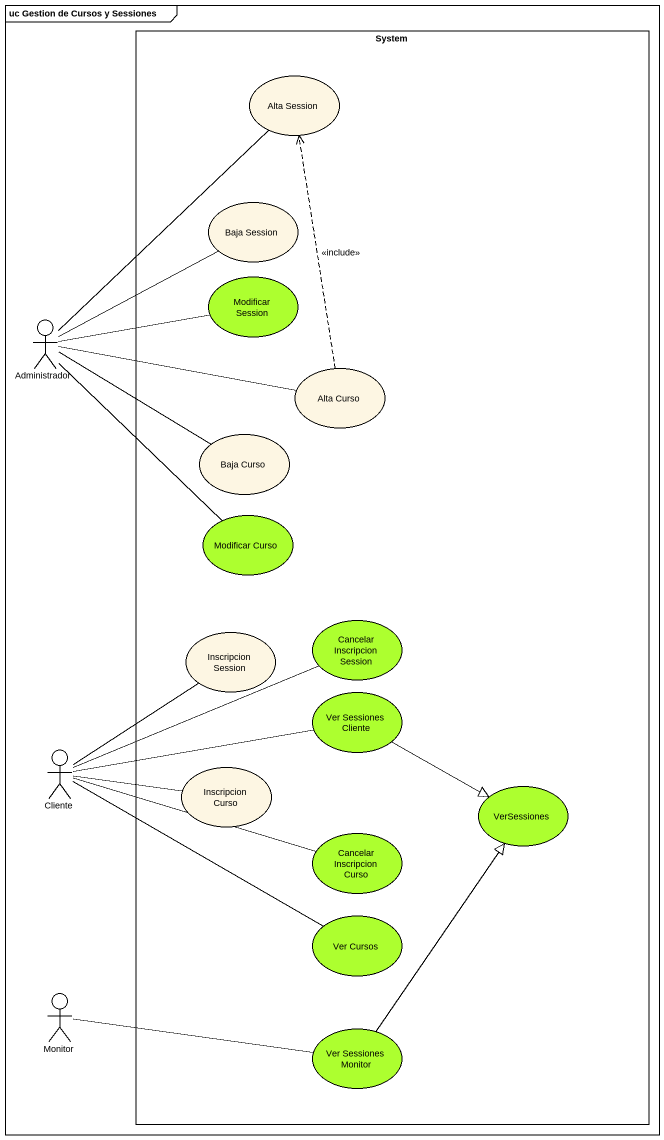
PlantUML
@startuml
mainframe uc Gestion de Cursos y Sessiones
rectangle System {
  usecase "Alta Session" as Alta_Session
  usecase "Baja Session" as Baja_Session
  usecase "Modificar Session" as Modificar_Session #ADFF2F
  usecase "Alta Curso" as Alta_Curso
  usecase "Baja Curso" as Baja_Curso
  usecase "Modificar Curso" as Modificar_Curso #ADFF2F
  usecase "Inscripcion Session" as Inscripcion_Session
  usecase "Cancelar Inscripcion Session" as Cancelar_Inscripcion_Session #ADFF2F
  usecase "Ver Sessiones Cliente" as Ver_Sessiones_Cliente #ADFF2F
  usecase "Inscripcion Curso" as Inscripcion_Curso
  usecase VerSessiones #ADFF2F
  usecase "Cancelar Inscripcion Curso" as Cancelar_Inscripcion_Curso #ADFF2F
  usecase "Ver Cursos" as Ver_Cursos #ADFF2F
  usecase "Ver Sessiones Monitor" as Ver_Sessiones_Monitor #ADFF2F
}
actor Administrador
actor Cliente
actor Monitor
Administrador -up- Alta_Session
Administrador -up- Baja_Session
Administrador -right- Modificar_Session
Administrador -right- Alta_Curso
Administrador -right- Baja_Curso
Administrador -- Modificar_Curso
Alta_Curso .up.> Alta_Session : <<include>>
Inscripcion_Session -- Cliente
Cancelar_Inscripcion_Session -left- Cliente
Ver_Sessiones_Cliente -right-|> VerSessiones
Cliente -right- Ver_Sessiones_Cliente
Cliente -right- Inscripcion_Curso
Cliente -right- Cancelar_Inscripcion_Curso
Ver_Cursos -left- Cliente
Monitor -right- Ver_Sessiones_Monitor
Ver_Sessiones_Monitor -up-|> VerSessiones
@enduml
